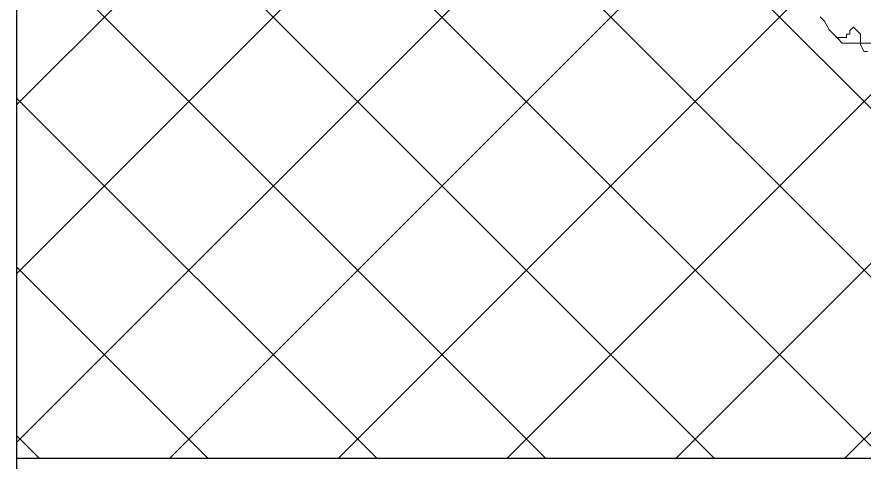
# Model space of a CAD drawing. Extents: x -95 to 325, y -1215 to -918.
# Drawn here: x -31.49 to -15.71, y -1097.37 to -1089.08 of the extents above; entities that cross this region are included whole.
import ezdxf

# ---------------------------------------------------------------- set-up
doc = ezdxf.new("R2010")
doc.units = 0
doc.layers.get('0').update_dxf_attribs({"linetype": 'CONTINUOUS'})
for name, color, linetype in [('PP-COM', 7, 'CONTINUOUS'), ('尺寸标注', 7, 'CONTINUOUS'), ('马尼拉草', 80, 'CONTINUOUS')]:
    doc.layers.add(name, color=color, linetype=linetype)

# ---------------------------------------------------------------- blocks, each defined once
blk = doc.blocks.new('tulia')
at = {"color": 3, "lineweight": 0}
for p, q in [((206.998, 275.798), (207.045, 275.798)), ((207.045, 275.798), (207.093, 275.703)), ((206.803, 275.682), (207.341, 275.682)), ((207.093, 275.703), (207.093, 275.56)), ((207.284, 275.56), (207.284, 275.607)), ((207.284, 275.607), (207.427, 275.607)), ((207.341, 275.682), (207.4, 275.622)), ((207.4, 275.622), (207.46, 275.563)), ((207.093, 275.56), (207.189, 275.464)), ((207.189, 275.464), (207.236, 275.512)), ((207.236, 275.512), (207.236, 275.56)), ((207.236, 275.56), (207.284, 275.56)), ((207.46, 275.563), (207.52, 275.503)), ((207.52, 275.503), (207.58, 275.384)), ((207.58, 275.384), (207.639, 275.324))]:
    blk.add_line(p, q, dxfattribs=at)
blk = doc.blocks.new('tuli')
at = {"color": 3}
blk.add_blockref('tulia', (-25.998, 9.206), dxfattribs=at)

msp = doc.modelspace()

# ---------------------------------------------------------------- hatches: boundary and pattern name
at = {"layer": '尺寸标注'}
h = msp.add_hatch(dxfattribs=at)
h.set_pattern_fill('NET', color=26, scale=0.7, angle=45, style=0)
edge = h.paths.add_edge_path()
edge.add_line((-31.487, -1079.539), (-31.487, -1097.292))
edge.add_line((-31.487, -1097.292), (9.524, -1097.292))
edge.add_line((9.524, -1097.292), (17.237, -1079.249))
edge.add_spline(control_points=[(17.237, -1079.249), (17.069, -1079.242), (8.558, -1079.023), (-7.742, -1091.997), (-23.644, -1081.165), (-31.487, -1079.539)], knot_values=[26.944979, 26.944979, 26.944979, 26.944979, 27.466356, 53.393486, 77.500325, 77.500325, 77.500325, 77.500325], degree=3, periodic=0)
at = {"layer": '马尼拉草'}
h = msp.add_hatch(dxfattribs=at)
h.set_pattern_fill('AR-SAND', color=256, scale=0.1, style=0)
edge = h.paths.add_edge_path()
edge.add_line((129.18, -1062.289), (129.18, -1082.491))
edge.add_spline(control_points=[(129.18, -1082.491), (125.033, -1080.813), (112.53, -1075.937), (91.737, -1092.936), (66.733, -1072.385), (41.729, -1092.939), (16.75, -1072.503), (-7.742, -1091.997), (-23.644, -1081.165), (-31.487, -1079.539)], knot_values=[26.944979, 26.944979, 26.944979, 26.944979, 39.835418, 65.762535, 91.689652, 117.61677, 143.543887, 169.471017, 193.577857, 193.577857, 193.577857, 193.577857], degree=3, periodic=0)
edge.add_line((-31.487, -1079.539), (-31.487, -1059.337))
edge.add_spline(control_points=[(-31.487, -1059.337), (-23.644, -1060.962), (-7.742, -1071.795), (16.75, -1052.301), (41.729, -1072.737), (66.733, -1052.183), (91.737, -1072.734), (112.53, -1055.735), (125.033, -1060.611), (129.18, -1062.289)], knot_values=[26.944979, 26.944979, 26.944979, 26.944979, 51.051819, 76.978949, 102.906066, 128.833183, 154.760301, 180.687418, 193.577857, 193.577857, 193.577857, 193.577857], degree=3, periodic=0)

# ---------------------------------------------------------------- linework, layer by layer
msp.add_line((-31.487, -1109.9), (-31.487, -1045.292))
at = {"layer": 'PP-COM'}
msp.add_line((-31.487, -1097.292), (129.18, -1097.292), dxfattribs=at)

# ---------------------------------------------------------------- block references
at = {"color": 1, "lineweight": 0, "xscale": 1.369095795671456, "yscale": 1.369095796253532, "zscale": 1.369095795696208, "rotation": 180}
msp.add_blockref('tuli', (232.157, -699.524), dxfattribs=at)

doc.saveas('drawing.dxf')
